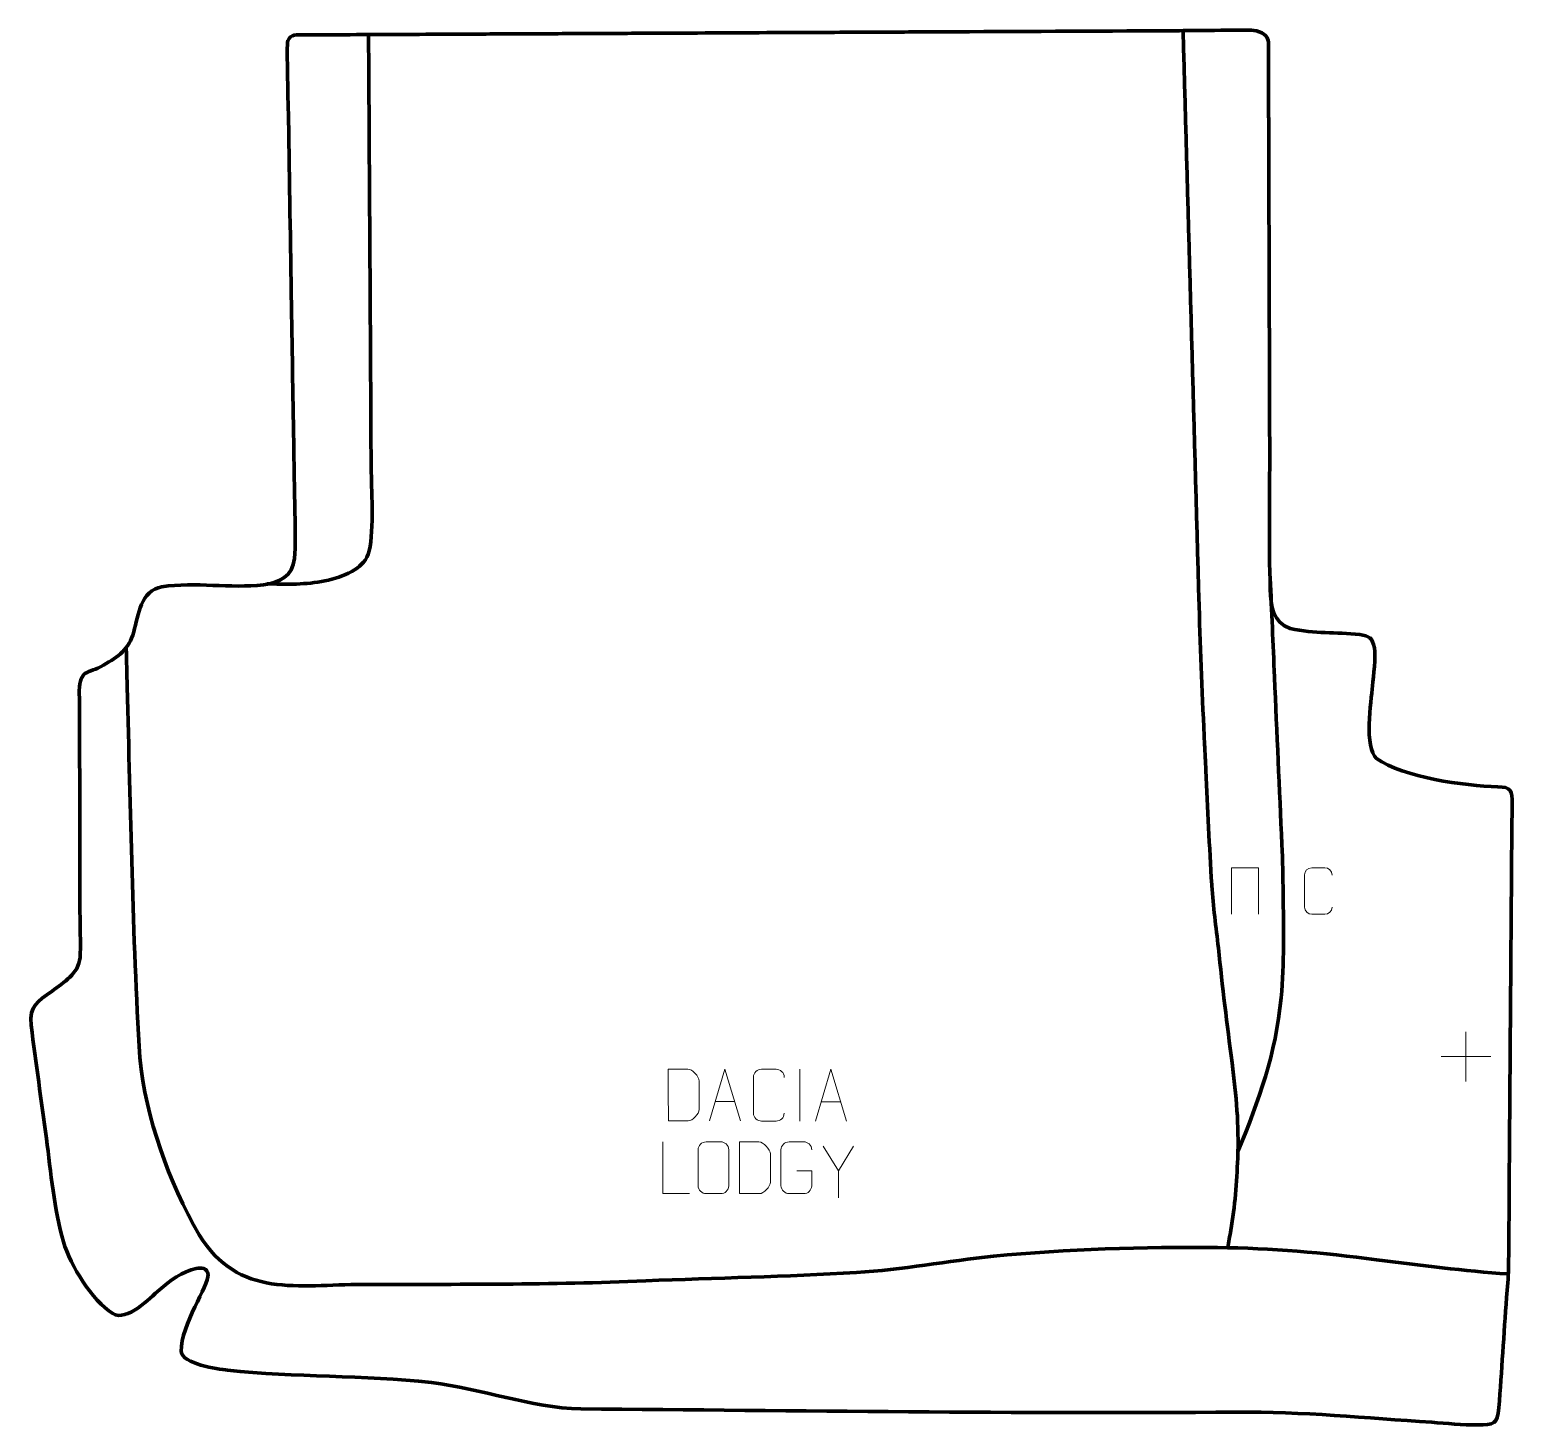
# Model space of a CAD drawing. Header units: millimetres. Extents: x 1067 to 1783, y 42 to 715.
import ezdxf

# ---------------------------------------------------------------- set-up
doc = ezdxf.new("R2010")
doc.units = ezdxf.units.MM
doc.header["$MEASUREMENT"] = 0
doc.layers.add('layer 2', color=7, linetype='Continuous')
doc.layers.add('layer 3', color=7, linetype='Continuous')

msp = doc.modelspace()

# ---------------------------------------------------------------- linework, layer by layer
at = {"layer": 'layer 2', "color": 142, "lineweight": 158}
for points, knots in [([(1230.868, 712.6601), (1230.9498, 699.2973), (1231.0316, 685.9346), (1231.1134, 672.5718), (1231.1134, 672.5718), (1231.2771, 645.8462), (1231.4407, 619.1207), (1231.6043, 592.3951), (1231.6043, 592.3951), (1231.6657, 582.373), (1231.727, 572.351), (1231.7884, 562.3289), (1231.7884, 562.3289), (1231.8068, 559.3223), (1231.8252, 556.3157), (1231.8436, 553.309), (1231.8436, 553.309), (1231.9492, 536.0499), (1231.9312, 518.7003), (1232.1657, 501.4534), (1232.1657, 501.4534), (1232.2996, 491.6093), (1233.6233, 470.6178), (1230.6653, 462.0343), (1230.6653, 462.0343), (1229.2571, 458.1321), (1226.2955, 455.8271), (1222.789, 453.8078), (1222.789, 453.8078), (1214.7483, 449.2757), (1205.1808, 448.0554), (1196.0917, 447.7168), (1196.0917, 447.7168), (1191.9652, 447.5828), (1187.8527, 447.6581), (1183.7273, 447.7719), (1183.7273, 447.7719), (1183.0659, 447.7907), (1182.4049, 447.8067), (1181.7433, 447.8214)], [0, 0, 0, 0, 0.09090909, 0.09090909, 0.09090909, 0.09090909, 0.18181818, 0.18181818, 0.18181818, 0.18181818, 0.27272727, 0.27272727, 0.27272727, 0.27272727, 0.36363636, 0.36363636, 0.36363636, 0.36363636, 0.45454545, 0.45454545, 0.45454545, 0.45454545, 0.54545455, 0.54545455, 0.54545455, 0.54545455, 0.63636364, 0.63636364, 0.63636364, 0.63636364, 0.72727273, 0.72727273, 0.72727273, 0.72727273, 0.81818182, 0.81818182, 0.81818182, 0.81818182, 1, 1, 1, 1]), ([(1623.7966, 714.5512), (1626.4205, 622.0529), (1628.9414, 529.5534), (1631.5504, 437.0555), (1631.5504, 437.0555), (1632.1801, 414.7394), (1633.1199, 392.6699), (1634.2072, 370.3761), (1634.2072, 370.3761), (1634.4109, 366.1986), (1634.6104, 362.0209), (1634.7994, 357.8427), (1634.7994, 357.8427), (1635.6283, 339.4585), (1636.5047, 321.0801), (1637.649, 302.7123), (1637.649, 302.7123), (1637.649, 302.7123), (1637.6802, 302.2123), (1637.6802, 302.2123), (1637.6802, 302.2123), (1638.3075, 292.1941), (1639.7718, 282.2031), (1640.8398, 272.2214), (1640.8398, 272.2214), (1642.8139, 253.6326), (1644.9944, 235.337), (1647.4434, 216.8053), (1647.4434, 216.8053), (1649.5673, 200.7335), (1650.7716, 187.1248), (1650.1752, 170.8483), (1650.1752, 170.8483), (1649.7408, 158.9944), (1648.8046, 147.7636), (1646.8275, 136.0458), (1646.8275, 136.0458), (1646.3569, 133.2569), (1645.8697, 130.4719), (1645.4121, 127.6806)], [0, 0, 0, 0, 0.09090909, 0.09090909, 0.09090909, 0.09090909, 0.18181818, 0.18181818, 0.18181818, 0.18181818, 0.27272727, 0.27272727, 0.27272727, 0.27272727, 0.36363636, 0.36363636, 0.36363636, 0.36363636, 0.45454545, 0.45454545, 0.45454545, 0.45454545, 0.54545455, 0.54545455, 0.54545455, 0.54545455, 0.63636364, 0.63636364, 0.63636364, 0.63636364, 0.72727273, 0.72727273, 0.72727273, 0.72727273, 0.81818182, 0.81818182, 0.81818182, 0.81818182, 1, 1, 1, 1]), ([(1650.2529, 174.049), (1660.6258, 199.2485), (1668.4822, 220.7576), (1671.1187, 248.1808), (1671.1187, 248.1808), (1672.7164, 264.8005), (1672.2989, 281.8878), (1672.0838, 298.5873), (1672.0838, 298.5873), (1671.9829, 306.4185), (1671.8119, 314.2396), (1671.4944, 322.0654), (1671.4944, 322.0654), (1670.2618, 348.9956), (1669.1015, 375.9292), (1667.9281, 402.8621), (1667.9281, 402.8621), (1667.2358, 418.7503), (1666.5435, 434.6385), (1665.8509, 450.5266), (1665.8509, 450.5266), (1665.8509, 450.5266), (1665.8291, 451.0283), (1665.8291, 451.0283), (1665.8291, 451.0283), (1665.8291, 451.0283), (1665.8072, 451.53), (1665.8072, 451.53)], [0, 0, 0, 0, 0.125, 0.125, 0.125, 0.125, 0.25, 0.25, 0.25, 0.25, 0.375, 0.375, 0.375, 0.375, 0.5, 0.5, 0.5, 0.5, 0.625, 0.625, 0.625, 0.625, 0.75, 0.75, 0.75, 0.75, 1, 1, 1, 1]), ([(1113.9615, 416.676), (1114.1229, 410.4861), (1114.2844, 404.2963), (1114.4458, 398.1064), (1114.4458, 398.1064), (1115.9979, 338.579), (1117.031, 278.7487), (1120.4504, 219.3082), (1120.4504, 219.3082), (1123.5834, 189.6956), (1134.3565, 159.6627), (1149.1211, 133.8823), (1149.1211, 133.8823), (1168.2211, 102.9285), (1197.0264, 109.9428), (1228.0177, 109.9822), (1228.0177, 109.9822), (1273.6831, 110.0295), (1318.9019, 109.7202), (1364.5651, 111.6768), (1364.5651, 111.6768), (1398.3834, 113.0986), (1432.4682, 113.6619), (1466.2231, 115.6952), (1466.2231, 115.6952), (1488.2484, 117.0766), (1510.3009, 121.2546), (1532.3337, 123.5331), (1532.3337, 123.5331), (1567.7709, 127.0909), (1604.7821, 128.0752), (1640.4033, 127.7182), (1640.4033, 127.7182), (1666.638, 127.4553), (1691.1823, 125.2744), (1717.1601, 121.8597), (1717.1601, 121.8597), (1738.2951, 119.0816), (1759.4079, 116.4911), (1780.6794, 114.9874)], [0, 0, 0, 0, 0.09090909, 0.09090909, 0.09090909, 0.09090909, 0.18181818, 0.18181818, 0.18181818, 0.18181818, 0.27272727, 0.27272727, 0.27272727, 0.27272727, 0.36363636, 0.36363636, 0.36363636, 0.36363636, 0.45454545, 0.45454545, 0.45454545, 0.45454545, 0.54545455, 0.54545455, 0.54545455, 0.54545455, 0.63636364, 0.63636364, 0.63636364, 0.63636364, 0.72727273, 0.72727273, 0.72727273, 0.72727273, 0.81818182, 0.81818182, 0.81818182, 0.81818182, 1, 1, 1, 1])]:
    msp.add_open_spline(points, degree=3, knots=knots, dxfattribs=at)
at = {"layer": 'layer 3', "color": 242, "lineweight": 158}
msp.add_open_spline([(1194.8067, 511.6237), (1194.4304, 535.0385), (1194.0539, 558.4533), (1193.6774, 581.8682), (1193.6774, 581.8682), (1193.196, 611.8057), (1192.7147, 641.7432), (1192.2334, 671.6806), (1192.2334, 671.6806), (1192.1517, 676.3718), (1191.2363, 708.1495), (1191.8827, 709.6519), (1191.8827, 709.6519), (1193.3306, 713.0166), (1196.3407, 712.5801), (1199.5232, 712.5814), (1199.5232, 712.5814), (1204.9988, 712.5837), (1210.4783, 712.5754), (1215.9535, 712.5884), (1215.9535, 712.5884), (1232.1668, 712.6664), (1248.3803, 712.7444), (1264.5937, 712.8224), (1264.5937, 712.8224), (1267.9367, 712.8385), (1271.2797, 712.8546), (1274.6226, 712.8707), (1274.6226, 712.8707), (1284.4844, 712.9182), (1294.3461, 712.9657), (1304.208, 713.0131), (1304.208, 713.0131), (1313.9026, 713.0598), (1323.5972, 713.1064), (1333.2918, 713.1531), (1333.2918, 713.1531), (1343.3207, 713.2013), (1353.3497, 713.2496), (1363.3786, 713.2978), (1363.3786, 713.2978), (1383.2693, 713.3936), (1403.16, 713.4893), (1423.0507, 713.5851), (1423.0507, 713.5851), (1436.4226, 713.6494), (1449.7945, 713.7138), (1463.1664, 713.7781), (1463.1664, 713.7781), (1473.1953, 713.8264), (1483.2242, 713.8747), (1493.2532, 713.923), (1493.2532, 713.923), (1530.0259, 714.0999), (1566.7986, 714.2769), (1603.5713, 714.4539), (1603.5713, 714.4539), (1613.433, 714.5013), (1623.2949, 714.5488), (1633.1567, 714.5962), (1633.1567, 714.5962), (1640.9035, 714.6434), (1649.1164, 715.031), (1656.8019, 714.7543), (1656.8019, 714.7543), (1659.9658, 714.6405), (1664.1108, 713.3206), (1664.8973, 709.8216), (1664.8973, 709.8216), (1665.2857, 708.0942), (1665.0287, 702.7406), (1665.0296, 700.5793), (1665.0296, 700.5793), (1665.0323, 694.5612), (1665.0612, 688.5431), (1665.0804, 682.525), (1665.0804, 682.525), (1665.0804, 682.525), (1665.0836, 681.5221), (1665.0836, 681.5221), (1665.0836, 681.5221), (1665.0936, 678.3462), (1665.1036, 675.1702), (1665.1136, 671.9943), (1665.1136, 671.9943), (1665.1556, 658.6218), (1665.1977, 645.2494), (1665.2398, 631.8769), (1665.2398, 631.8769), (1665.2504, 628.5338), (1665.2608, 625.1907), (1665.2714, 621.8476), (1665.2714, 621.8476), (1665.3024, 611.9854), (1665.3335, 602.1232), (1665.3645, 592.261), (1665.3645, 592.261), (1665.406, 579.0558), (1665.4476, 565.8505), (1665.4891, 552.6452), (1665.4891, 552.6452), (1665.5312, 539.2727), (1665.5733, 525.9003), (1665.6153, 512.5279), (1665.6153, 512.5279), (1665.6638, 490.1297), (1665.1056, 467.5602), (1665.9093, 445.1877), (1665.9093, 445.1877), (1666.2674, 437.312), (1666.9556, 428.9777), (1675.5424, 426.26), (1675.5424, 426.26), (1687.3893, 423.585), (1697.4261, 424.6667), (1709.0281, 423.3781), (1709.0281, 423.3781), (1713.5896, 422.7414), (1715.1805, 421.6667), (1716.1505, 416.9961), (1716.1505, 416.9961), (1716.8743, 412.4177), (1715.625, 403.5682), (1715.1924, 398.5837), (1715.1924, 398.5837), (1714.442, 390.9177), (1711.057, 368.7986), (1717.1665, 363.5453), (1717.1665, 363.5453), (1730.0964, 354.4157), (1759.6604, 350.3591), (1775.526, 349.965), (1775.526, 349.965), (1782.1676, 349.8), (1782.6247, 348.1762), (1782.6607, 341.592), (1782.6607, 341.592), (1782.6714, 339.6442), (1782.5618, 337.6839), (1782.5188, 335.7342), (1782.5188, 335.7342), (1782.4721, 331.2627), (1782.4094, 326.7916), (1782.3679, 322.3201), (1782.3679, 322.3201), (1782.293, 312.2884), (1782.2181, 302.2567), (1782.1432, 292.2251), (1782.1432, 292.2251), (1782.0445, 279.0167), (1781.9459, 265.8084), (1781.8473, 252.6), (1781.8473, 252.6), (1781.7474, 239.2244), (1781.6474, 225.8489), (1781.5475, 212.4733), (1781.5475, 212.4733), (1781.4514, 199.5993), (1781.3552, 186.7253), (1781.2591, 173.8514), (1781.2591, 173.8514), (1781.1197, 155.1446), (1781.0956, 136.3849), (1780.838, 117.6857), (1780.838, 117.6857), (1780.7773, 113.281), (1780.1924, 108.1825), (1779.8722, 103.7022), (1779.8722, 103.7022), (1778.6009, 85.9745), (1777.5163, 68.2209), (1776.1491, 50.5024), (1776.1491, 50.5024), (1775.4502, 42.3189), (1773.7251, 42.451), (1765.8709, 42.1995), (1765.8709, 42.1995), (1758.7707, 42.0114), (1750.9338, 43.0408), (1743.7487, 43.4883), (1743.7487, 43.4883), (1712.1431, 45.5838), (1681.3262, 48.6442), (1649.5553, 48.3703), (1649.5553, 48.3703), (1544.1293, 47.537), (1438.7136, 49.1201), (1333.2935, 49.9553), (1333.2935, 49.9553), (1308.8243, 50.4511), (1285.568, 59.7875), (1261.1676, 62.6084), (1261.1676, 62.6084), (1228.4563, 66.3015), (1195.4533, 65.0739), (1162.8577, 68.635), (1162.8577, 68.635), (1157.9611, 69.1976), (1141.0004, 71.565), (1140.4502, 77.6562), (1140.4502, 77.6562), (1140.3262, 90.656), (1153.7992, 109.3858), (1153.4095, 114.8136), (1153.4095, 114.8136), (1153.192, 117.845), (1150.0323, 118.1707), (1147.6822, 117.6386), (1147.6822, 117.6386), (1141.0038, 116.1266), (1135.0199, 111.7808), (1129.9592, 107.3561), (1129.9592, 107.3561), (1125.3721, 103.259), (1114.1003, 91.8337), (1107.4699, 95.8791), (1107.4699, 95.8791), (1097.3442, 102.3826), (1087.0858, 119.07), (1083.6943, 130.5207), (1083.6943, 130.5207), (1079.14, 146.0582), (1077.6297, 164.1717), (1075.4318, 180.3165), (1075.4318, 180.3165), (1072.9555, 198.5136), (1070.4518, 216.7219), (1068.0781, 234.9318), (1068.0781, 234.9318), (1067.3629, 244.8635), (1070.8701, 245.9465), (1078.1492, 251.4061), (1078.1492, 251.4061), (1083.8705, 255.6972), (1090.9526, 259.7664), (1091.6636, 267.6188), (1091.6636, 267.6188), (1092.155, 273.0478), (1091.6768, 279.7038), (1091.6613, 285.2977), (1091.6613, 285.2977), (1091.6329, 295.5083), (1091.6038, 305.7189), (1091.5747, 315.9294), (1091.5747, 315.9294), (1091.5747, 315.9294), (1091.5734, 316.4316), (1091.5734, 316.4316), (1091.5734, 316.4316), (1091.5019, 343.0541), (1091.5391, 369.6044), (1091.3068, 396.2334), (1091.3068, 396.2334), (1091.7179, 406.7613), (1095.2044, 404.1579), (1102.9836, 408.5535), (1102.9836, 408.5535), (1110.254, 412.783), (1115.2065, 416.1133), (1117.5649, 424.6076), (1117.5649, 424.6076), (1119.8207, 432.8983), (1120.9779, 444.407), (1131.0985, 446.3955), (1131.0985, 446.3955), (1147.6767, 448.7542), (1163.7142, 445.4923), (1180.143, 447.3613), (1180.143, 447.3613), (1188.093, 448.2963), (1194.0932, 451.4416), (1195.0849, 460.0858), (1195.0849, 460.0858), (1195.7174, 465.9756), (1195.459, 473.4934), (1195.3797, 479.5249), (1195.3797, 479.5249), (1195.3094, 484.8731), (1195.1583, 490.2204), (1195.0654, 495.5684), (1195.0654, 495.5684), (1195.0654, 495.5684), (1195.0569, 496.0695), (1195.0569, 496.0695), (1195.0569, 496.0695), (1194.9734, 501.2543), (1194.8901, 506.439), (1194.8067, 511.6237)], degree=3, knots=[0, 0, 0, 0, 0.01369863, 0.01369863, 0.01369863, 0.01369863, 0.02739726, 0.02739726, 0.02739726, 0.02739726, 0.04109589, 0.04109589, 0.04109589, 0.04109589, 0.05479452, 0.05479452, 0.05479452, 0.05479452, 0.06849315, 0.06849315, 0.06849315, 0.06849315, 0.08219178, 0.08219178, 0.08219178, 0.08219178, 0.09589041, 0.09589041, 0.09589041, 0.09589041, 0.10958904, 0.10958904, 0.10958904, 0.10958904, 0.12328767, 0.12328767, 0.12328767, 0.12328767, 0.1369863, 0.1369863, 0.1369863, 0.1369863, 0.15068493, 0.15068493, 0.15068493, 0.15068493, 0.16438356, 0.16438356, 0.16438356, 0.16438356, 0.17808219, 0.17808219, 0.17808219, 0.17808219, 0.19178082, 0.19178082, 0.19178082, 0.19178082, 0.20547945, 0.20547945, 0.20547945, 0.20547945, 0.21917808, 0.21917808, 0.21917808, 0.21917808, 0.23287671, 0.23287671, 0.23287671, 0.23287671, 0.24657534, 0.24657534, 0.24657534, 0.24657534, 0.26027397, 0.26027397, 0.26027397, 0.26027397, 0.2739726, 0.2739726, 0.2739726, 0.2739726, 0.28767123, 0.28767123, 0.28767123, 0.28767123, 0.30136986, 0.30136986, 0.30136986, 0.30136986, 0.31506849, 0.31506849, 0.31506849, 0.31506849, 0.32876712, 0.32876712, 0.32876712, 0.32876712, 0.34246575, 0.34246575, 0.34246575, 0.34246575, 0.35616438, 0.35616438, 0.35616438, 0.35616438, 0.36986301, 0.36986301, 0.36986301, 0.36986301, 0.38356164, 0.38356164, 0.38356164, 0.38356164, 0.39726027, 0.39726027, 0.39726027, 0.39726027, 0.4109589, 0.4109589, 0.4109589, 0.4109589, 0.42465753, 0.42465753, 0.42465753, 0.42465753, 0.43835616, 0.43835616, 0.43835616, 0.43835616, 0.45205479, 0.45205479, 0.45205479, 0.45205479, 0.46575342, 0.46575342, 0.46575342, 0.46575342, 0.47945205, 0.47945205, 0.47945205, 0.47945205, 0.49315068, 0.49315068, 0.49315068, 0.49315068, 0.50684932, 0.50684932, 0.50684932, 0.50684932, 0.52054795, 0.52054795, 0.52054795, 0.52054795, 0.53424658, 0.53424658, 0.53424658, 0.53424658, 0.54794521, 0.54794521, 0.54794521, 0.54794521, 0.56164384, 0.56164384, 0.56164384, 0.56164384, 0.57534247, 0.57534247, 0.57534247, 0.57534247, 0.5890411, 0.5890411, 0.5890411, 0.5890411, 0.60273973, 0.60273973, 0.60273973, 0.60273973, 0.61643836, 0.61643836, 0.61643836, 0.61643836, 0.63013699, 0.63013699, 0.63013699, 0.63013699, 0.64383562, 0.64383562, 0.64383562, 0.64383562, 0.65753425, 0.65753425, 0.65753425, 0.65753425, 0.67123288, 0.67123288, 0.67123288, 0.67123288, 0.68493151, 0.68493151, 0.68493151, 0.68493151, 0.69863014, 0.69863014, 0.69863014, 0.69863014, 0.71232877, 0.71232877, 0.71232877, 0.71232877, 0.7260274, 0.7260274, 0.7260274, 0.7260274, 0.73972603, 0.73972603, 0.73972603, 0.73972603, 0.75342466, 0.75342466, 0.75342466, 0.75342466, 0.76712329, 0.76712329, 0.76712329, 0.76712329, 0.78082192, 0.78082192, 0.78082192, 0.78082192, 0.79452055, 0.79452055, 0.79452055, 0.79452055, 0.80821918, 0.80821918, 0.80821918, 0.80821918, 0.82191781, 0.82191781, 0.82191781, 0.82191781, 0.83561644, 0.83561644, 0.83561644, 0.83561644, 0.84931507, 0.84931507, 0.84931507, 0.84931507, 0.8630137, 0.8630137, 0.8630137, 0.8630137, 0.87671233, 0.87671233, 0.87671233, 0.87671233, 0.89041096, 0.89041096, 0.89041096, 0.89041096, 0.90410959, 0.90410959, 0.90410959, 0.90410959, 0.91780822, 0.91780822, 0.91780822, 0.91780822, 0.93150685, 0.93150685, 0.93150685, 0.93150685, 0.94520548, 0.94520548, 0.94520548, 0.94520548, 0.95890411, 0.95890411, 0.95890411, 0.95890411, 0.97260274, 0.97260274, 0.97260274, 0.97260274, 1, 1, 1, 1], dxfattribs=at)
at = {"layer": 'layer 3', "color": 250, "lineweight": 9}
for points, knots in [([(1647.101, 288.4983), (1647.101, 288.4983), (1647.101, 310.8486), (1647.101, 310.8486), (1647.101, 310.8486), (1647.101, 310.8486), (1660.2193, 310.8486), (1660.2193, 310.8486), (1660.2193, 310.8486), (1660.2193, 310.8486), (1660.2193, 288.4983), (1660.2193, 288.4983)], [0, 0, 0, 0, 0.25, 0.25, 0.25, 0.25, 0.5, 0.5, 0.5, 0.5, 1, 1, 1, 1]), ([(1695.6821, 291.918), (1695.5569, 289.837), (1694.0547, 288.5118), (1692.131, 288.5021), (1692.131, 288.5021), (1690.0424, 288.5024), (1687.9538, 288.5024), (1685.8655, 288.5021), (1685.8655, 288.5021), (1684.1413, 288.4077), (1682.3749, 290.0956), (1682.3849, 291.9024), (1682.3849, 291.9024), (1682.3853, 297.0706), (1682.3853, 302.2383), (1682.3849, 307.4057), (1682.3849, 307.4057), (1682.3887, 309.3208), (1683.9532, 310.8607), (1685.8811, 310.8486), (1685.8811, 310.8486), (1687.9641, 310.8486), (1690.0476, 310.8486), (1692.131, 310.8486), (1692.131, 310.8486), (1693.8745, 310.8804), (1695.6582, 309.5445), (1695.6821, 307.3611)], [0, 0, 0, 0, 0.125, 0.125, 0.125, 0.125, 0.25, 0.25, 0.25, 0.25, 0.375, 0.375, 0.375, 0.375, 0.5, 0.5, 0.5, 0.5, 0.625, 0.625, 0.625, 0.625, 0.75, 0.75, 0.75, 0.75, 1, 1, 1, 1]), ([(1375.5055, 188.9073), (1377.8373, 188.9077), (1382.7875, 188.8837), (1385.119, 188.8834), (1385.119, 188.8834), (1387.044, 188.778), (1390.3626, 192.3196), (1390.3514, 194.3369), (1390.3514, 194.3369), (1390.351, 200.107), (1390.351, 202.2767), (1390.3514, 208.046), (1390.3514, 208.046), (1390.3471, 210.1841), (1386.9726, 213.8442), (1384.8202, 213.8307), (1384.8202, 213.8307), (1382.4945, 213.8307), (1377.7702, 213.8307), (1375.4441, 213.8307), (1375.4441, 213.8307), (1375.4445, 208.0838), (1375.5058, 194.6546), (1375.5055, 188.9073)], [0, 0, 0, 0, 0.14285714, 0.14285714, 0.14285714, 0.14285714, 0.28571429, 0.28571429, 0.28571429, 0.28571429, 0.42857143, 0.42857143, 0.42857143, 0.42857143, 0.57142857, 0.57142857, 0.57142857, 0.57142857, 0.71428571, 0.71428571, 0.71428571, 0.71428571, 1, 1, 1, 1]), ([(1395.4273, 188.8792), (1395.4273, 188.8792), (1402.7983, 213.8327), (1402.7983, 213.8327), (1402.7983, 213.8327), (1402.7983, 213.8327), (1410.3682, 188.8792), (1410.3682, 188.8792)], [0, 0, 0, 0, 0.33333333, 0.33333333, 0.33333333, 0.33333333, 1, 1, 1, 1]), ([(1431.4044, 192.5596), (1431.2646, 190.2362), (1429.5874, 188.7566), (1427.4397, 188.7458), (1427.4397, 188.7458), (1425.1078, 188.7462), (1422.7759, 188.7462), (1420.4444, 188.7458), (1420.4444, 188.7458), (1418.5194, 188.6404), (1416.5473, 190.5249), (1416.5585, 192.5422), (1416.5585, 192.5422), (1416.5589, 198.3123), (1416.5589, 204.082), (1416.5585, 209.8513), (1416.5585, 209.8513), (1416.5627, 211.9894), (1418.3094, 213.7086), (1420.4618, 213.6951), (1420.4618, 213.6951), (1422.7875, 213.6951), (1425.1136, 213.6951), (1427.4397, 213.6951), (1427.4397, 213.6951), (1429.3863, 213.7306), (1431.3777, 212.2391), (1431.4044, 209.8015)], [0, 0, 0, 0, 0.125, 0.125, 0.125, 0.125, 0.25, 0.25, 0.25, 0.25, 0.375, 0.375, 0.375, 0.375, 0.5, 0.5, 0.5, 0.5, 0.625, 0.625, 0.625, 0.625, 0.75, 0.75, 0.75, 0.75, 1, 1, 1, 1]), ([(1446.5109, 188.7419), (1446.5109, 188.7419), (1453.8819, 213.6954), (1453.8819, 213.6954), (1453.8819, 213.6954), (1453.8819, 213.6954), (1461.4518, 188.7419), (1461.4518, 188.7419)], [0, 0, 0, 0, 0.33333333, 0.33333333, 0.33333333, 0.33333333, 1, 1, 1, 1]), ([(1385.7375, 153.7579), (1385.7375, 153.7579), (1372.7884, 153.7579), (1372.7884, 153.7579), (1372.7884, 153.7579), (1372.7884, 153.7579), (1372.7884, 178.7115), (1372.7884, 178.7115)], [0, 0, 0, 0, 0.33333333, 0.33333333, 0.33333333, 0.33333333, 1, 1, 1, 1]), ([(1393.7434, 178.7112), (1396.0691, 178.7112), (1398.3952, 178.7112), (1400.7213, 178.7112), (1400.7213, 178.7112), (1402.6679, 178.7468), (1404.6593, 177.2552), (1404.686, 174.8176), (1404.686, 174.8176), (1404.6856, 169.0707), (1404.6856, 163.3234), (1404.686, 157.5757), (1404.686, 157.5757), (1404.5462, 155.2523), (1402.869, 153.7727), (1400.7213, 153.7619), (1400.7213, 153.7619), (1398.3894, 153.7623), (1396.0575, 153.7623), (1393.726, 153.7619), (1393.726, 153.7619), (1391.801, 153.6565), (1389.8289, 155.541), (1389.8401, 157.5583), (1389.8401, 157.5583), (1389.8404, 163.3284), (1389.8404, 169.0981), (1389.8401, 174.8674), (1389.8401, 174.8674), (1389.8443, 177.0055), (1391.591, 178.7247), (1393.7434, 178.7112)], [0, 0, 0, 0, 0.11111111, 0.11111111, 0.11111111, 0.11111111, 0.22222222, 0.22222222, 0.22222222, 0.22222222, 0.33333333, 0.33333333, 0.33333333, 0.33333333, 0.44444444, 0.44444444, 0.44444444, 0.44444444, 0.55555556, 0.55555556, 0.55555556, 0.55555556, 0.66666667, 0.66666667, 0.66666667, 0.66666667, 0.77777778, 0.77777778, 0.77777778, 0.77777778, 1, 1, 1, 1]), ([(1409.8707, 153.7861), (1412.2025, 153.7865), (1417.1527, 153.7625), (1419.4842, 153.7622), (1419.4842, 153.7622), (1421.4092, 153.6568), (1424.7278, 157.1984), (1424.7166, 159.2157), (1424.7166, 159.2157), (1424.7162, 164.9858), (1424.7162, 167.1555), (1424.7166, 172.9248), (1424.7166, 172.9248), (1424.7123, 175.0629), (1421.3378, 178.723), (1419.1854, 178.7095), (1419.1854, 178.7095), (1416.8597, 178.7095), (1412.1354, 178.7095), (1409.8093, 178.7095), (1409.8093, 178.7095), (1409.8097, 172.9626), (1409.871, 159.5334), (1409.8707, 153.7861)], [0, 0, 0, 0, 0.14285714, 0.14285714, 0.14285714, 0.14285714, 0.28571429, 0.28571429, 0.28571429, 0.28571429, 0.42857143, 0.42857143, 0.42857143, 0.42857143, 0.57142857, 0.57142857, 0.57142857, 0.57142857, 0.71428571, 0.71428571, 0.71428571, 0.71428571, 1, 1, 1, 1]), ([(1437.5179, 164.7437), (1437.5179, 164.7437), (1444.686, 164.7437), (1444.686, 164.7437), (1444.686, 164.7437), (1444.686, 164.7437), (1444.686, 157.5756), (1444.686, 157.5756), (1444.686, 157.5756), (1444.5463, 155.2522), (1442.8691, 153.7726), (1440.7213, 153.7618), (1440.7213, 153.7618), (1438.3895, 153.7622), (1436.0575, 153.7622), (1433.726, 153.7618), (1433.726, 153.7618), (1431.8011, 153.6564), (1429.8289, 155.5409), (1429.8401, 157.5582), (1429.8401, 157.5582), (1429.8405, 163.3283), (1429.8405, 169.098), (1429.8401, 174.8673), (1429.8401, 174.8673), (1429.8443, 177.0054), (1431.5911, 178.7246), (1433.7434, 178.7112), (1433.7434, 178.7112), (1436.0691, 178.7112), (1438.3952, 178.7112), (1440.7213, 178.7112), (1440.7213, 178.7112), (1442.668, 178.7466), (1444.6594, 177.2551), (1444.686, 174.8174)], [0, 0, 0, 0, 0.1, 0.1, 0.1, 0.1, 0.2, 0.2, 0.2, 0.2, 0.3, 0.3, 0.3, 0.3, 0.4, 0.4, 0.4, 0.4, 0.5, 0.5, 0.5, 0.5, 0.6, 0.6, 0.6, 0.6, 0.7, 0.7, 0.7, 0.7, 0.8, 0.8, 0.8, 0.8, 1, 1, 1, 1]), ([(1464.8403, 176.6424), (1464.8403, 176.6424), (1457.5179, 164.7437), (1457.5179, 164.7437), (1457.5179, 164.7437), (1457.5179, 164.7437), (1457.5186, 151.6888), (1457.5186, 151.6888)], [0, 0, 0, 0, 0.33333333, 0.33333333, 0.33333333, 0.33333333, 1, 1, 1, 1])]:
    msp.add_open_spline(points, degree=3, knots=knots, dxfattribs=at)
for points in [[(1760.29, 231.8006), (1760.29, 231.8006), (1760.29, 207.8227), (1760.29, 207.8227)], [(1748.3011, 219.8116), (1748.3011, 219.8116), (1772.279, 219.8116), (1772.279, 219.8116)], [(1438.9814, 213.7057), (1438.9814, 213.7057), (1438.9814, 188.7316), (1438.9814, 188.7316)], [(1398.1499, 198.1286), (1398.1499, 198.1286), (1407.6456, 198.1286), (1407.6456, 198.1286)], [(1449.2335, 197.9913), (1449.2335, 197.9913), (1458.7292, 197.9913), (1458.7292, 197.9913)], [(1457.5179, 164.7437), (1457.5179, 164.7437), (1450.197, 176.6424), (1450.197, 176.6424)]]:
    msp.add_open_spline(points, degree=3, dxfattribs=at)

doc.saveas('drawing.dxf')
